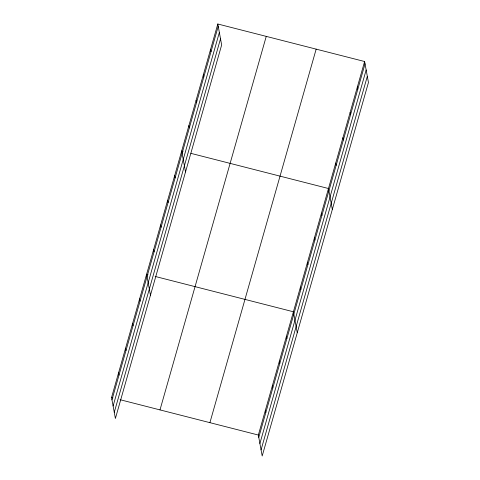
<?xml version="1.0" encoding="UTF-8"?>
<svg xmlns="http://www.w3.org/2000/svg" width="480" height="480" viewBox="0 0 480 480"><rect width="100%" height="100%" fill="white"/><g stroke="black" fill="none" stroke-linecap="round" stroke-linejoin="round"><path stroke-width="0.72" d="M217.806 24L221.652 44.958L115.392 418.482L111.546 397.524L217.806 24L364.608 61.518L368.454 82.476L262.194 456L258.348 435.042L364.608 61.518M111.972 399.84L218.232 26.31M113.1 405.99L219.36 32.466M114.264 412.326L220.524 38.802M159.99 409.908L266.25 36.384M209.904 422.664L316.164 49.14M258.774 437.358L365.034 63.834M259.902 443.508L366.162 69.984M261.066 449.85L367.326 76.326M183.102 151.362L181.68 150.996L185.526 171.954M190.938 153.366L328.482 188.52L332.328 209.472M148.038 274.626L146.61 274.26L150.456 295.218M155.16 276.444L293.412 311.778L297.258 332.736M111.546 397.524L112.968 397.89M120.096 399.708L258.348 435.042M357.384 86.922L357.81 89.232M350.16 112.32L350.58 114.63M342.93 137.718L343.356 140.034M335.706 163.116L336.132 165.432M321.468 213.168L321.894 215.484M314.454 237.822L314.88 240.138M307.44 262.476L307.866 264.786M300.426 287.13L300.852 289.44M286.398 336.432L286.824 338.748M279.384 361.086L279.81 363.396M210.582 49.398L211.008 51.714M272.376 385.74L272.796 388.05M265.362 410.394L265.782 412.704M203.358 74.802L203.778 77.112M196.128 100.2L196.554 102.51M188.904 125.598L189.33 127.914M174.666 175.65L175.086 177.966M167.652 200.304L168.078 202.614M160.638 224.958L161.064 227.268M153.624 249.606L154.05 251.922M139.596 298.914L140.022 301.224M132.582 323.568L133.008 325.878M125.574 348.222L125.994 350.532M118.56 372.87L118.98 375.186"/></g></svg>
